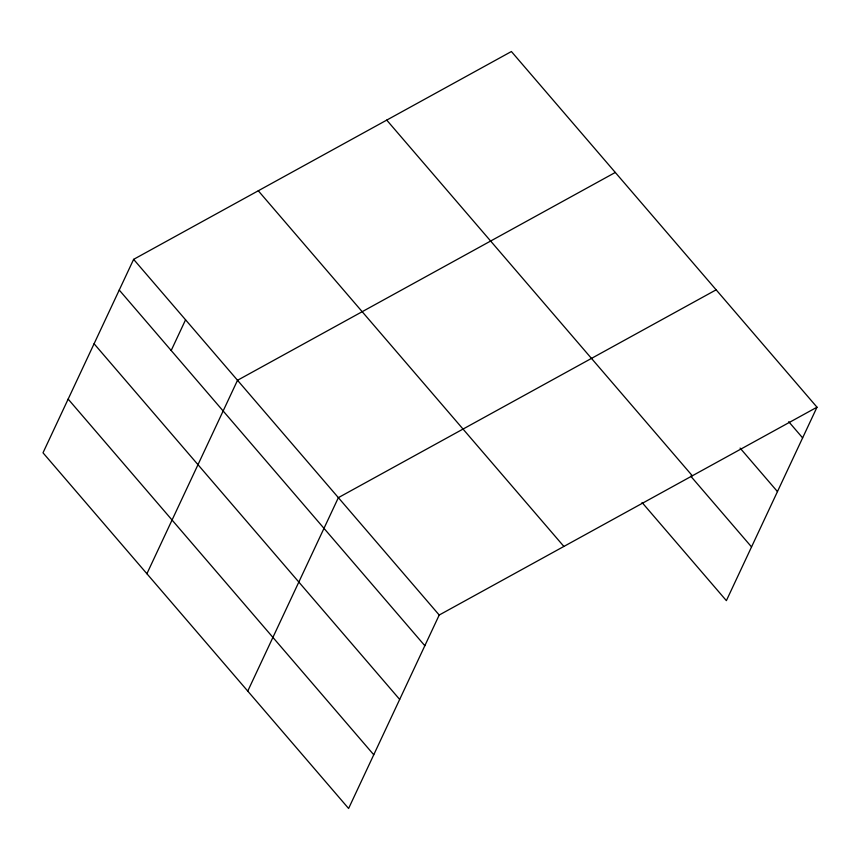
<?xml version="1.0" encoding="UTF-8"?>
<svg xmlns="http://www.w3.org/2000/svg" width="860" height="860" viewBox="0 0 860 860"><rect width="100%" height="100%" fill="white"/><g stroke="black" fill="none" stroke-linecap="round" stroke-linejoin="round"><path stroke-width="1.29" d="M133.623 259.354L43 452.801L348.601 808.475L439.213 615.029L817 407.199L511.399 51.525L133.623 259.354L439.213 615.029M171.194 350.504L185.566 319.812M146.899 573.738L237.521 380.281L615.308 172.451M247.755 691.107L338.367 497.65L716.154 289.82M817 407.199L726.378 600.645L642.054 502.498M788.717 421.701L802.627 437.89M740.084 448.092L777.462 491.597M386.731 120.099L692.332 475.784M690.688 476.107L751.543 546.938M258.29 190.769L563.88 546.444M119.239 290.046L424.84 645.72M94.084 343.753L399.674 699.427M68.155 399.094L373.756 754.768"/></g></svg>
